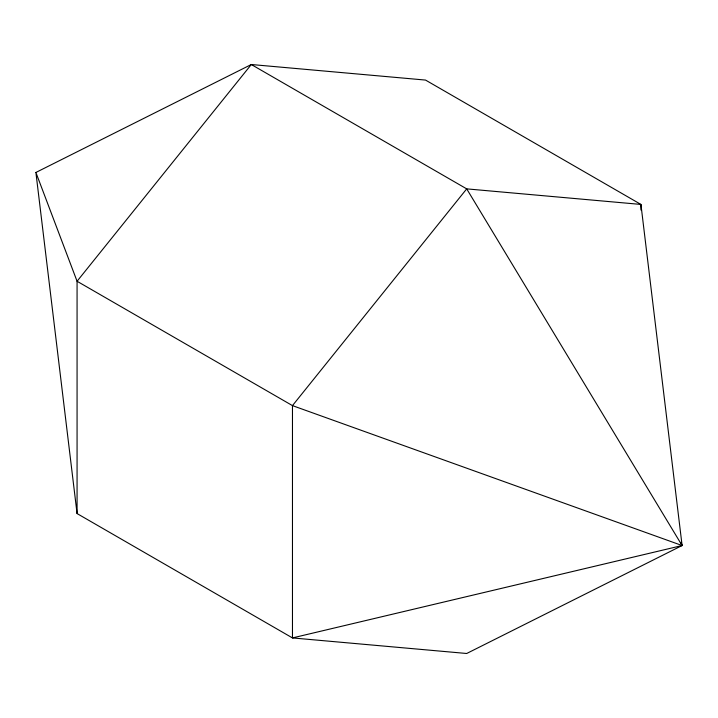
<?xml version="1.0" encoding="UTF-8"?>
<svg xmlns="http://www.w3.org/2000/svg" width="718" height="718" viewBox="0 0 718 718"><rect width="100%" height="100%" fill="white"/><g stroke="black" fill="none" stroke-linecap="round" stroke-linejoin="round"><path stroke-width="1.08" d="M35.9 172.464L251.3 64.512L425.532 80.075L640.932 204.433L682.1 545.536L466.7 653.488L292.468 637.925L77.068 513.567L35.9 172.464L77.068 281.259L77.068 513.567M680.915 542.404L682.1 545.536L292.468 637.925L292.468 405.616L466.7 188.87L640.932 204.433L640.932 210.024M251.3 64.512L77.068 281.259L292.468 405.616L682.1 545.536L466.7 188.87L251.3 64.512"/></g></svg>
